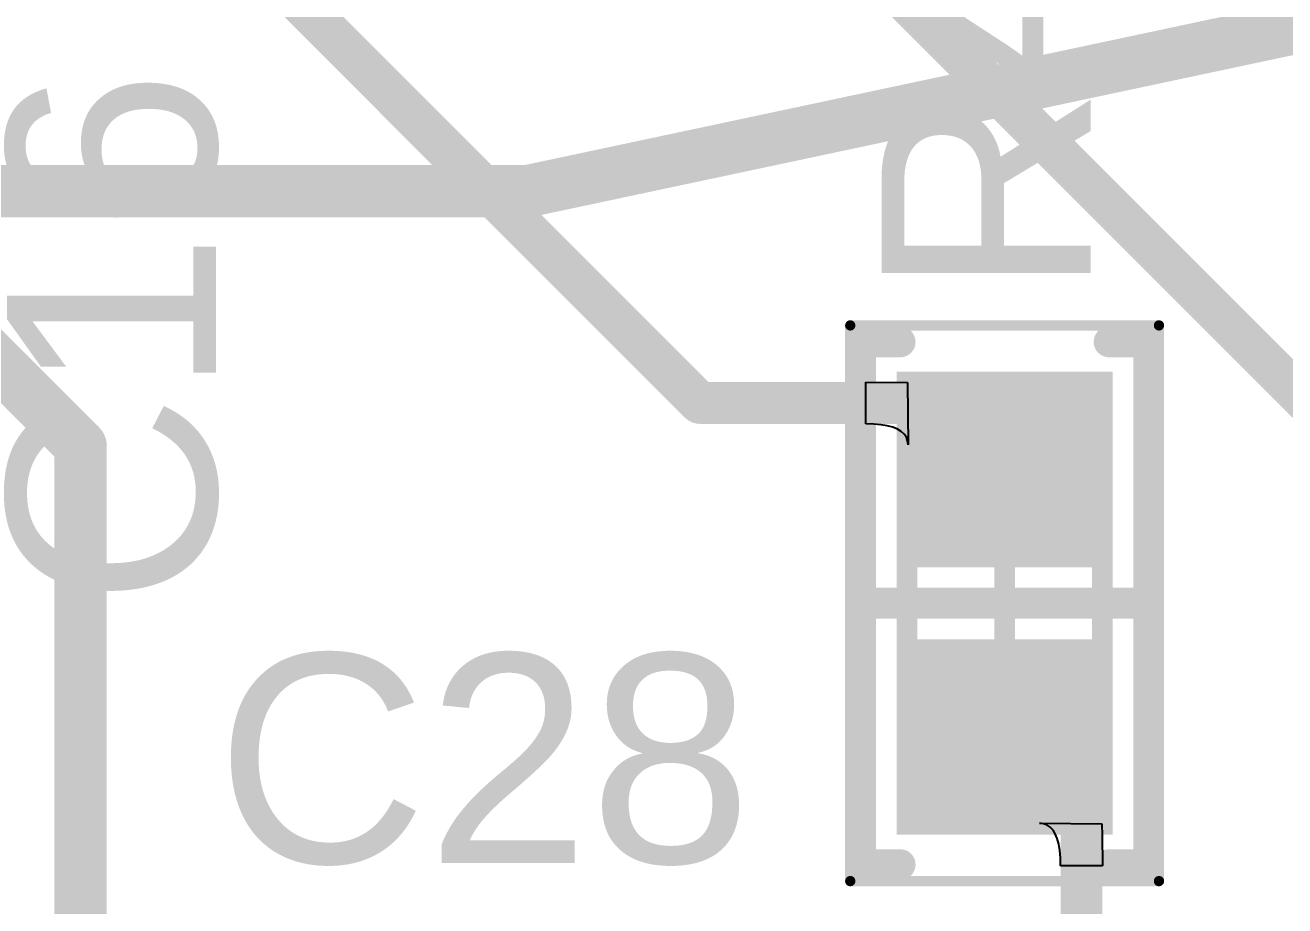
# Model space of a CAD drawing. Header units: inches. Extents: x -0.01 to 3.94, y -0.06 to 4.68.
# Drawn here: x 1.8926 to 2.1336, y 3.7221 to 3.8906 of the extents above; entities that cross this region are included whole.
import ezdxf

# ---------------------------------------------------------------- set-up
doc = ezdxf.new("R2010")
doc.units = ezdxf.units.IN
doc.header["$MEASUREMENT"] = 0
for name, color, linetype in [('Top 3D Body', 56, 'Continuous'), ('Top Courtyard', 56, 'Continuous'), ('Top Layer', 1, 'Continuous'), ('Top Overlay', 2, 'Continuous'), ('Top Paste', 8, 'Continuous'), ('Top Solder', 216, 'Continuous')]:
    doc.layers.add(name, color=color, linetype=linetype)
doc.styles.add('Arial', font='', dxfattribs={"height": 0.2})
doc.styles.get('Arial').set_extended_font_data('Arial')

# ---------------------------------------------------------------- blocks, each defined once
blk = doc.blocks.new('RES_0603_1608_505')
at = {"layer": 'Top Layer'}
for points in [[(-0.04232, -0.0187), (-0.04232, 0.0187), (-0.00886, 0.0187), (-0.00886, -0.0187)], [(0.00886, -0.0187), (0.00886, 0.0187), (0.04232, 0.0187), (0.04232, -0.0187)]]:
    blk.add_hatch(color=1, dxfattribs=at).paths.add_polyline_path(points)
at = {"layer": 'Top Paste'}
for points in [[(-0.04232, -0.0187), (-0.04232, 0.0187), (-0.00886, 0.0187), (-0.00886, -0.0187)], [(0.00886, -0.0187), (0.00886, 0.0187), (0.04232, 0.0187), (0.04232, -0.0187)]]:
    blk.add_hatch(color=8, dxfattribs=at).paths.add_polyline_path(points)
at = {"layer": 'Top Solder'}
for points in [[(-0.04429, -0.02067), (-0.04429, 0.02067), (-0.00689, 0.02067), (-0.00689, -0.02067)], [(0.00689, -0.02067), (0.00689, 0.02067), (0.04429, 0.02067), (0.04429, -0.02067)]]:
    blk.add_hatch(color=216, dxfattribs=at).paths.add_polyline_path(points)
at = {"layer": 'Top 3D Body'}
for points in [[(-0.03445, 0.0187, 0.00394, 0.00394, 0), (0.03445, 0.0187, 0.00394, 0.00394, 0)], [(-0.03445, 0.0187, 0.00394, 0.00394, 0), (-0.03445, -0.0187, 0.00394, 0.00394, 0)], [(0.03445, 0.0187, 0.00394, 0.00394, 0), (0.03445, -0.0187, 0.00394, 0.00394, 0)], [(-0.03445, -0.0187, 0.00394, 0.00394, 0), (0.03445, -0.0187, 0.00394, 0.00394, 0)]]:
    blk.add_lwpolyline(points, format="xyseb", dxfattribs=at)
for points in [[(-0.03543, 0.0187, 0.00197, 0.00197, 1), (-0.03346, 0.0187, 0.00197, 0.00197, 1)], [(-0.03543, 0.0187, 0.00197, 0.00197, 1), (-0.03346, 0.0187, 0.00197, 0.00197, 1)], [(0.03346, 0.0187, 0.00197, 0.00197, 1), (0.03543, 0.0187, 0.00197, 0.00197, 1)], [(0.03346, 0.0187, 0.00197, 0.00197, 1), (0.03543, 0.0187, 0.00197, 0.00197, 1)], [(-0.03543, -0.0187, 0.00197, 0.00197, 1), (-0.03346, -0.0187, 0.00197, 0.00197, 1)], [(-0.03543, -0.0187, 0.00197, 0.00197, 1), (-0.03346, -0.0187, 0.00197, 0.00197, 1)], [(0.03346, -0.0187, 0.00197, 0.00197, 1), (0.03543, -0.0187, 0.00197, 0.00197, 1)], [(0.03346, -0.0187, 0.00197, 0.00197, 1), (0.03543, -0.0187, 0.00197, 0.00197, 1)]]:
    blk.add_lwpolyline(points, format="xyseb", close=True, dxfattribs=at)
at = {"layer": 'Top Courtyard'}
for points in [[(-0.05315, 0.02953, 0.00197, 0.00197, 0), (0.05315, 0.02953, 0.00197, 0.00197, 0)], [(-0.05315, 0.02953, 0.00197, 0.00197, 0), (-0.05315, -0.02953, 0.00197, 0.00197, 0)], [(0.05315, 0.02953, 0.00197, 0.00197, 0), (0.05315, -0.02953, 0.00197, 0.00197, 0)], [(0, 0.0187, 0.00394, 0.00394, 0), (0, -0.0187, 0.00394, 0.00394, 0)], [(-0.0187, 0, 0.00394, 0.00394, 0), (0.0187, 0, 0.00394, 0.00394, 0)], [(-0.05315, -0.02953, 0.00197, 0.00197, 0), (0.05315, -0.02953, 0.00197, 0.00197, 0)]]:
    blk.add_lwpolyline(points, format="xyseb", dxfattribs=at)
for points in [[(-0.05364, 0.02953, 0.000984, 0.000984, 1), (-0.05266, 0.02953, 0.000984, 0.000984, 1)], [(-0.05364, 0.02953, 0.000984, 0.000984, 1), (-0.05266, 0.02953, 0.000984, 0.000984, 1)], [(0.05266, 0.02953, 0.000984, 0.000984, 1), (0.05364, 0.02953, 0.000984, 0.000984, 1)], [(0.05266, 0.02953, 0.000984, 0.000984, 1), (0.05364, 0.02953, 0.000984, 0.000984, 1)], [(-0.00098, 0.0187, 0.00197, 0.00197, 1), (0.00098, 0.0187, 0.00197, 0.00197, 1)], [(-0.01968, 0, 0.00197, 0.00197, 1), (-0.01772, 0, 0.00197, 0.00197, 1)], [(0.01772, 0, 0.00197, 0.00197, 1), (0.01968, 0, 0.00197, 0.00197, 1)], [(-0.00098, -0.0187, 0.00197, 0.00197, 1), (0.00098, -0.0187, 0.00197, 0.00197, 1)], [(-0.05364, -0.02953, 0.000984, 0.000984, 1), (-0.05266, -0.02953, 0.000984, 0.000984, 1)], [(-0.05364, -0.02953, 0.000984, 0.000984, 1), (-0.05266, -0.02953, 0.000984, 0.000984, 1)], [(0.05266, -0.02953, 0.000984, 0.000984, 1), (0.05364, -0.02953, 0.000984, 0.000984, 1)], [(0.05266, -0.02953, 0.000984, 0.000984, 1), (0.05364, -0.02953, 0.000984, 0.000984, 1)]]:
    blk.add_lwpolyline(points, format="xyseb", close=True, dxfattribs=at)
at = {"layer": 'Top Overlay'}
for points in [[(-0.05, 0.02756, 0.00591, 0.00591, 0), (0.05, 0.02756, 0.00591, 0.00591, 0)], [(-0.05, 0.02756, 0.00591, 0.00591, 0), (-0.05, 0.02, 0.00591, 0.00591, 0)], [(0, 0.02756, 0.00591, 0.00591, 0), (0, -0.02756, 0.00591, 0.00591, 0)], [(0.05, 0.02756, 0.00591, 0.00591, 0), (0.05, 0.02, 0.00591, 0.00591, 0)], [(-0.05, -0.02, 0.00591, 0.00591, 0), (-0.05, -0.02756, 0.00591, 0.00591, 0)], [(0.05, -0.02, 0.00591, 0.00591, 0), (0.05, -0.02756, 0.00591, 0.00591, 0)], [(-0.05, -0.02756, 0.00591, 0.00591, 0), (0.05, -0.02756, 0.00591, 0.00591, 0)]]:
    blk.add_lwpolyline(points, format="xyseb", dxfattribs=at)
for points in [[(-0.05148, 0.02756, 0.00295, 0.00295, 1), (-0.04852, 0.02756, 0.00295, 0.00295, 1)], [(-0.05148, 0.02756, 0.00295, 0.00295, 1), (-0.04852, 0.02756, 0.00295, 0.00295, 1)], [(-0.00148, 0.02756, 0.00295, 0.00295, 1), (0.00148, 0.02756, 0.00295, 0.00295, 1)], [(0.04852, 0.02756, 0.00295, 0.00295, 1), (0.05148, 0.02756, 0.00295, 0.00295, 1)], [(0.04852, 0.02756, 0.00295, 0.00295, 1), (0.05148, 0.02756, 0.00295, 0.00295, 1)], [(-0.05148, 0.02, 0.00295, 0.00295, 1), (-0.04852, 0.02, 0.00295, 0.00295, 1)], [(0.04852, 0.02, 0.00295, 0.00295, 1), (0.05148, 0.02, 0.00295, 0.00295, 1)], [(-0.05148, -0.02, 0.00295, 0.00295, 1), (-0.04852, -0.02, 0.00295, 0.00295, 1)], [(0.04852, -0.02, 0.00295, 0.00295, 1), (0.05148, -0.02, 0.00295, 0.00295, 1)], [(-0.05148, -0.02756, 0.00295, 0.00295, 1), (-0.04852, -0.02756, 0.00295, 0.00295, 1)], [(-0.05148, -0.02756, 0.00295, 0.00295, 1), (-0.04852, -0.02756, 0.00295, 0.00295, 1)], [(-0.00148, -0.02756, 0.00295, 0.00295, 1), (0.00148, -0.02756, 0.00295, 0.00295, 1)], [(0.04852, -0.02756, 0.00295, 0.00295, 1), (0.05148, -0.02756, 0.00295, 0.00295, 1)], [(0.04852, -0.02756, 0.00295, 0.00295, 1), (0.05148, -0.02756, 0.00295, 0.00295, 1)]]:
    blk.add_lwpolyline(points, format="xyseb", close=True, dxfattribs=at)
blk = doc.blocks.new('9044FB30_693E_4780_9B0B_95C5421D70E8_551')
at = {"layer": 'Top Overlay'}
for points in [[(0.15553, -0.57134, 0.01, 0.01, 0), (0.32679, -0.53493, 0.01, 0.01, 0)], [(-0.15549, -0.57134, 0.01, 0.01, 0), (0.15553, -0.57134, 0.01, 0.01, 0)]]:
    blk.add_lwpolyline(points, format="xyseb", dxfattribs=at)
blk.add_lwpolyline([(0.15303, -0.57134, 0.005, 0.005, 1), (0.15803, -0.57134, 0.005, 0.005, 1)], format="xyseb", close=True, dxfattribs=at)
blk.add_lwpolyline([(0.15303, -0.57134, 0.005, 0.005, 1), (0.15803, -0.57134, 0.005, 0.005, 1)], format="xyseb", close=True, dxfattribs=at)

msp = doc.modelspace()

# ---------------------------------------------------------------- linework, layer by layer
at = {"layer": 'Top Layer'}
for p, q in [((2.05342, 3.81432), (2.05342, 3.82232)), ((2.05342, 3.82232), (2.06142, 3.8222)), ((2.06142, 3.8222), (2.06154, 3.81032)), ((2.05495, 3.81428), (2.05342, 3.81432)), ((2.05633, 3.81416), (2.05495, 3.81428)), ((2.05754, 3.81396), (2.05633, 3.81416)), ((2.0586, 3.81368), (2.05754, 3.81396)), ((2.05949, 3.81332), (2.0586, 3.81368)), ((2.06022, 3.81288), (2.05949, 3.81332)), ((2.06079, 3.81236), (2.06022, 3.81288)), ((2.0612, 3.81176), (2.06079, 3.81236)), ((2.06145, 3.81108), (2.0612, 3.81176)), ((2.06154, 3.81032), (2.06145, 3.81108)), ((2.08746, 3.73783), (2.0867, 3.73792)), ((2.0867, 3.73792), (2.09858, 3.7378)), ((2.08814, 3.73758), (2.08746, 3.73783)), ((2.08874, 3.73717), (2.08814, 3.73758)), ((2.08926, 3.7366), (2.08874, 3.73717)), ((2.0897, 3.73587), (2.08926, 3.7366)), ((2.09006, 3.73498), (2.0897, 3.73587)), ((2.09858, 3.7378), (2.0986, 3.73772)), ((2.0986, 3.73772), (2.09862, 3.73748)), ((2.09862, 3.73748), (2.09867, 3.7358)), ((2.09867, 3.7358), (2.0987, 3.7298)), ((2.09034, 3.73392), (2.09006, 3.73498)), ((2.09054, 3.73271), (2.09034, 3.73392)), ((2.09066, 3.73133), (2.09054, 3.73271)), ((2.0907, 3.7298), (2.09066, 3.73133)), ((2.0987, 3.7298), (2.0907, 3.7298))]:
    msp.add_line(p, q, dxfattribs=at)
for points in [[(1.86844, 3.97156, 0.008, 0.008, 0), (2.02168, 3.81832, 0.008, 0.008, 0)], [(1.98866, 3.96756, 0.008, 0.008, 0), (2.1379, 3.81832, 0.008, 0.008, 0)], [(1.83333, 3.88, 0.01, 0.01, 0), (1.90322, 3.81011, 0.01, 0.01, 0)], [(2.02168, 3.81832, 0.008, 0.008, 0), (2.06727, 3.81832, 0.008, 0.008, 0)], [(2.06727, 3.81832, 0.008, 0.008, 0), (2.08, 3.80559, 0.008, 0.008, 0)], [(1.90322, 3.60247, 0.01, 0.01, 0), (1.90322, 3.81011, 0.01, 0.01, 0)], [(2.08, 3.75441, 0.008, 0.008, 0), (2.08197, 3.75441, 0.008, 0.008, 0)], [(2.08197, 3.75441, 0.008, 0.008, 0), (2.0947, 3.74168, 0.008, 0.008, 0)], [(2.0947, 3.70577, 0.008, 0.008, 0), (2.0947, 3.74168, 0.008, 0.008, 0)]]:
    msp.add_lwpolyline(points, format="xyseb", dxfattribs=at)
for points in [[(2.01968, 3.81832, 0.004, 0.004, 1), (2.02368, 3.81832, 0.004, 0.004, 1)], [(2.01968, 3.81832, 0.004, 0.004, 1), (2.02368, 3.81832, 0.004, 0.004, 1)], [(2.06527, 3.81832, 0.004, 0.004, 1), (2.06927, 3.81832, 0.004, 0.004, 1)], [(2.06527, 3.81832, 0.004, 0.004, 1), (2.06927, 3.81832, 0.004, 0.004, 1)], [(1.90072, 3.81011, 0.005, 0.005, 1), (1.90572, 3.81011, 0.005, 0.005, 1)], [(1.90072, 3.81011, 0.005, 0.005, 1), (1.90572, 3.81011, 0.005, 0.005, 1)], [(2.078, 3.80559, 0.004, 0.004, 1), (2.082, 3.80559, 0.004, 0.004, 1)], [(2.078, 3.75441, 0.004, 0.004, 1), (2.082, 3.75441, 0.004, 0.004, 1)], [(2.07997, 3.75441, 0.004, 0.004, 1), (2.08397, 3.75441, 0.004, 0.004, 1)], [(2.07997, 3.75441, 0.004, 0.004, 1), (2.08397, 3.75441, 0.004, 0.004, 1)], [(2.0927, 3.74168, 0.004, 0.004, 1), (2.0967, 3.74168, 0.004, 0.004, 1)], [(2.0927, 3.74168, 0.004, 0.004, 1), (2.0967, 3.74168, 0.004, 0.004, 1)]]:
    msp.add_lwpolyline(points, format="xyseb", close=True, dxfattribs=at)

# ---------------------------------------------------------------- block references
msp.add_blockref('9044FB30_693E_4780_9B0B_95C5421D70E8_551', (1.83315, 4.43016))
at = {"rotation": 90}
msp.add_blockref('RES_0603_1608_505', (2.08, 3.78), dxfattribs=at)

# ---------------------------------------------------------------- texts
at = {"layer": 'Top Overlay', "style": 'Arial'}
for s, p in [('R49', (2.09646, 3.83858)), ('C16', (1.92913, 3.77953))]:
    msp.add_text(s, height=0.04, rotation=90, dxfattribs=at).set_placement(p)
msp.add_text('C28', height=0.04, dxfattribs=at).set_placement((1.92913, 3.73032))

doc.saveas('drawing.dxf')
